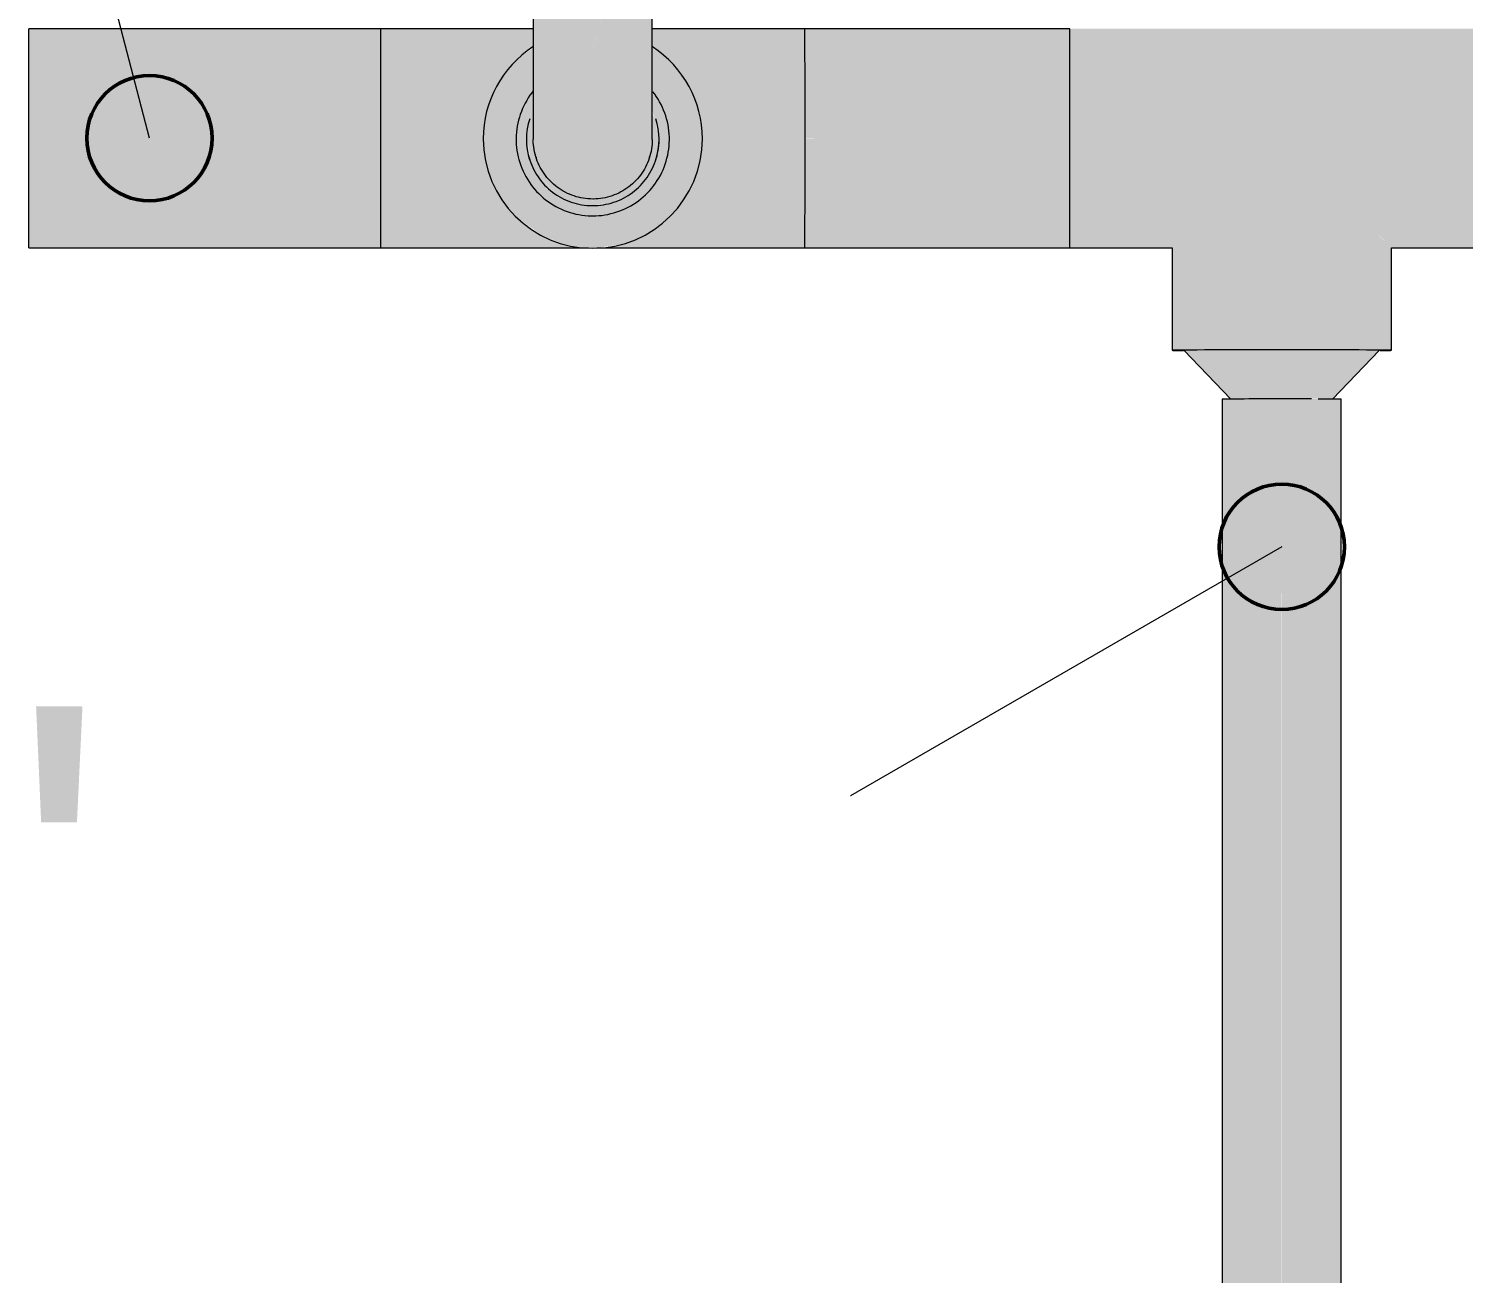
# Model space of a CAD drawing. Header units: inches. Extents: x -3385 to 41, y 7 to 1342.
# Drawn here: x -3329.01 to -3306.1, y 1113.62 to 1133.49 of the extents above; entities that cross this region are included whole.
import ezdxf

# ---------------------------------------------------------------- set-up
doc = ezdxf.new("R2010")
doc.units = ezdxf.units.IN
doc.header["$MEASUREMENT"] = 0
doc.layers.add('G-ANNO-DIMS', color=111, linetype='Continuous', lineweight=9)
doc.layers.add('P-PIPE', color=3, linetype='Continuous', lineweight=9)
doc.styles.add('Arial', font='arial.ttf', dxfattribs={"height": 5.901198})

# ---------------------------------------------------------------- blocks, each defined once
blk = doc.blocks.new('Victaulic-VicPress316-Elbow 90-45deg Style P568_P571 - Standard-1110412-LOWER PARKING')
at = {"layer": 'P-PIPE'}
for points in [[(-3320, 1135.891), (-3320, 1136.266), (-3321.007, 1136.268), (-3321.007, 1135.892), (-3320.233, 1135.891)], [(-3320, 1135.891), (-3318.993, 1135.892), (-3318.993, 1136.268), (-3320, 1136.266), (-3320, 1135.891)], [(-3320, 1135.562), (-3320, 1135.891), (-3321.047, 1135.88), (-3321.166, 1135.841), (-3321.224, 1135.729), (-3321.164, 1135.673), (-3321.007, 1135.563), (-3320.235, 1135.562)], [(-3320, 1135.005), (-3320, 1135.562), (-3321.007, 1135.562), (-3321.007, 1135.007), (-3320.234, 1135.006)], [(-3320, 1135.005), (-3318.993, 1135.007), (-3318.993, 1135.563), (-3320, 1135.562), (-3320, 1135.006)], [(-3320, 1134.788), (-3320, 1135.005), (-3321.007, 1135.007), (-3321.021, 1134.879), (-3320.981, 1134.829), (-3320.892, 1134.789), (-3320.816, 1134.818), (-3320.538, 1134.788), (-3320.463, 1134.805), (-3320.211, 1134.805), (-3320.003, 1134.788)], [(-3320, 1134.788), (-3319.985, 1134.79), (-3319.721, 1134.819), (-3319.389, 1134.797), (-3319.269, 1134.812), (-3319.153, 1134.815), (-3319.094, 1134.791), (-3318.993, 1134.852), (-3318.97, 1134.89), (-3318.993, 1135.007), (-3320, 1135.005), (-3320, 1134.836)], [(-3320, 1133.732), (-3320, 1134.788), (-3320.321, 1134.815), (-3320.577, 1134.789), (-3320.731, 1134.81), (-3320.832, 1134.817), (-3320.904, 1134.789), (-3320.95, 1134.813), (-3320.936, 1133.734), (-3320.165, 1133.732)], [(-3320, 1133.732), (-3319.05, 1133.734), (-3319.051, 1134.813), (-3319.108, 1134.789), (-3319.185, 1134.818), (-3319.271, 1134.812), (-3319.345, 1134.808), (-3319.462, 1134.788), (-3319.561, 1134.804), (-3319.796, 1134.817), (-3320, 1134.788)], [(-3320, 1130.504), (-3320.004, 1130.667), (-3320.285, 1130.72), (-3320.404, 1130.762), (-3320.631, 1130.878), (-3320.885, 1131.194), (-3320.951, 1131.294), (-3321.007, 1131.399), (-3321.023, 1131.518), (-3321.019, 1131.874), (-3320.981, 1132.101), (-3320.95, 1132.159), (-3320.95, 1132.479), (-3321.064, 1132.319), (-3321.171, 1132.055), (-3321.223, 1131.727), (-3321.166, 1131.386), (-3321.047, 1131.094), (-3320.888, 1130.899), (-3320.47, 1130.597), (-3320.24, 1130.527)], [(-3320, 1130.586), (-3319.53, 1130.597), (-3319.112, 1130.899), (-3318.937, 1131.135), (-3318.829, 1131.399), (-3318.777, 1131.727), (-3318.833, 1132.064), (-3318.953, 1132.36), (-3319.05, 1132.459), (-3319.04, 1132.14), (-3318.993, 1132.053), (-3318.977, 1131.933), (-3318.981, 1131.577), (-3319.019, 1131.35), (-3319.128, 1131.177), (-3319.378, 1130.868), (-3319.606, 1130.758), (-3319.827, 1130.695), (-3320, 1130.667)], [(-3320, 1130.667), (-3320.006, 1130.773), (-3320.226, 1130.804), (-3320.4, 1130.865), (-3320.495, 1130.914), (-3320.655, 1131.039), (-3320.731, 1131.117), (-3320.855, 1131.317), (-3320.913, 1131.475), (-3320.936, 1131.558), (-3320.95, 1131.882), (-3320.95, 1132.159), (-3321.007, 1132.053), (-3321.007, 1131.96), (-3321.03, 1131.794), (-3321.007, 1131.398), (-3320.925, 1131.245), (-3320.614, 1130.864), (-3320.363, 1130.741), (-3320.179, 1130.691)], [(-3320, 1130.667), (-3319.721, 1130.72), (-3319.488, 1130.807), (-3319.374, 1130.873), (-3319.115, 1131.194), (-3319.05, 1131.292), (-3318.993, 1131.398), (-3318.993, 1131.491), (-3318.97, 1131.657), (-3318.993, 1132.053), (-3319.05, 1132.136), (-3319.064, 1131.558), (-3319.13, 1131.35), (-3319.215, 1131.194), (-3319.327, 1131.057), (-3319.447, 1130.955), (-3319.6, 1130.865), (-3319.721, 1130.818), (-3319.835, 1130.787), (-3320, 1130.773), (-3320, 1130.695)]]:
    blk.add_hatch(color=256, dxfattribs=at).paths.add_polyline_path(points, flags=0)
h = blk.add_hatch(color=256, dxfattribs=at)
h.paths.add_polyline_path([(-3320, 1135.562), (-3318.993, 1135.563), (-3318.777, 1135.729), (-3318.828, 1135.825), (-3318.993, 1135.892), (-3320, 1135.891), (-3320, 1135.644)], flags=0)
h.paths.add_polyline_path([(-3318.828, 1135.825), (-3318.834, 1135.842), (-3318.829, 1135.826)], flags=0)
h = blk.add_hatch(color=256, dxfattribs=at)
h.paths.add_polyline_path([(-3320.165, 1133.732), (-3320.165, 1133.732), (-3320.165, 1133.165)], flags=0)
h.paths.add_polyline_path([(-3320.165, 1133.732), (-3320.165, 1133.732), (-3320.213, 1133.165)], flags=0)
h.paths.add_polyline_path([(-3320, 1130.773), (-3320, 1133.732), (-3320.95, 1133.734), (-3320.95, 1133.734), (-3320.936, 1131.558), (-3320.893, 1131.398), (-3320.82, 1131.244), (-3320.728, 1131.112), (-3320.567, 1130.964), (-3320.452, 1130.889), (-3320.325, 1130.83), (-3320.165, 1130.787)], flags=0)
h = blk.add_hatch(color=256, dxfattribs=at)
h.paths.add_polyline_path([(-3319.835, 1133.732), (-3320, 1133.732), (-3320, 1133.165)], flags=0)
h.paths.add_polyline_path([(-3320, 1130.773), (-3319.835, 1130.787), (-3319.675, 1130.83), (-3319.505, 1130.914), (-3319.389, 1130.995), (-3319.272, 1131.112), (-3319.177, 1131.248), (-3319.087, 1131.475), (-3319.064, 1131.558), (-3319.05, 1131.875), (-3319.064, 1133.734), (-3319.835, 1133.732), (-3320, 1133.16), (-3320, 1130.787)], flags=0)
for p, q in [((-3321.059, 1136.269), (-3321.059, 1135.893)), ((-3318.941, 1135.893), (-3318.941, 1136.269)), ((-3321.059, 1135.564), (-3321.059, 1135.008)), ((-3318.941, 1135.008), (-3318.941, 1135.564)), ((-3321.059, 1135.008), (-3320.95, 1134.79)), ((-3318.941, 1135.008), (-3319.05, 1134.79)), ((-3320.95, 1134.833), (-3320.95, 1133.734)), ((-3319.05, 1133.734), (-3319.05, 1134.836)), ((-3321.059, 1131.728), (-3321.059, 1131.727)), ((-3321.059, 1131.727), (-3321.059, 1131.726)), ((-3320.95, 1131.725), (-3320.95, 1131.723)), ((-3319.05, 1131.723), (-3319.05, 1131.725)), ((-3318.941, 1131.727), (-3318.941, 1131.728)), ((-3318.941, 1131.726), (-3318.941, 1131.727))]:
    blk.add_line(p, q, dxfattribs=at)
at = {"layer": 'P-PIPE', "flags": 128}
for points in [[(-3320, 1135.562), (-3320.042, 1135.562), (-3320.085, 1135.562), (-3320.127, 1135.562), (-3320.169, 1135.562), (-3320.21, 1135.562), (-3320.252, 1135.562), (-3320.293, 1135.562), (-3320.333, 1135.562), (-3320.373, 1135.562), (-3320.413, 1135.562), (-3320.451, 1135.562), (-3320.489, 1135.562), (-3320.526, 1135.562), (-3320.563, 1135.562), (-3320.598, 1135.562), (-3320.633, 1135.562), (-3320.666, 1135.562), (-3320.699, 1135.562), (-3320.73, 1135.563), (-3320.76, 1135.563), (-3320.789, 1135.563), (-3320.817, 1135.563), (-3320.843, 1135.563), (-3320.868, 1135.563), (-3320.892, 1135.563), (-3320.914, 1135.563), (-3320.935, 1135.563), (-3320.954, 1135.563), (-3320.972, 1135.563), (-3320.988, 1135.563), (-3321.003, 1135.563), (-3321.016, 1135.564), (-3321.027, 1135.564), (-3321.037, 1135.564), (-3321.046, 1135.564), (-3321.053, 1135.564), (-3321.058, 1135.564), (-3321.064, 1135.564), (-3321.09, 1135.567), (-3321.07, 1135.893), (-3321.061, 1135.893), (-3321.056, 1135.893), (-3321.05, 1135.893), (-3321.042, 1135.894), (-3321.033, 1135.894), (-3321.022, 1135.894), (-3321.01, 1135.894)], [(-3320, 1135.562), (-3319.958, 1135.562), (-3319.915, 1135.562), (-3319.873, 1135.562), (-3319.831, 1135.562), (-3319.79, 1135.562), (-3319.748, 1135.562), (-3319.707, 1135.562), (-3319.667, 1135.562), (-3319.627, 1135.562), (-3319.587, 1135.562), (-3319.549, 1135.562), (-3319.511, 1135.562), (-3319.474, 1135.562), (-3319.437, 1135.562), (-3319.402, 1135.562), (-3319.367, 1135.562), (-3319.334, 1135.562), (-3319.301, 1135.562), (-3319.27, 1135.563), (-3319.24, 1135.563), (-3319.211, 1135.563), (-3319.183, 1135.563), (-3319.157, 1135.563), (-3319.132, 1135.563), (-3319.108, 1135.563), (-3319.086, 1135.563), (-3319.065, 1135.563), (-3319.046, 1135.563), (-3319.028, 1135.563), (-3319.012, 1135.563), (-3318.997, 1135.563), (-3318.984, 1135.564), (-3318.973, 1135.564), (-3318.963, 1135.564), (-3318.954, 1135.564), (-3318.947, 1135.564), (-3318.942, 1135.564), (-3318.936, 1135.564), (-3318.91, 1135.567), (-3318.93, 1135.893), (-3318.939, 1135.893), (-3318.944, 1135.893), (-3318.95, 1135.893), (-3318.958, 1135.894), (-3318.967, 1135.894), (-3318.978, 1135.894), (-3318.99, 1135.894)], [(-3320.95, 1133.734), (-3320.95, 1133.653), (-3320.95, 1133.573), (-3320.95, 1133.493), (-3320.95, 1133.413), (-3320.95, 1133.334), (-3320.95, 1133.255), (-3320.95, 1133.177), (-3320.95, 1133.1), (-3320.95, 1133.024), (-3320.95, 1132.949), (-3320.95, 1132.876), (-3320.95, 1132.804), (-3320.95, 1132.733), (-3320.95, 1132.664), (-3320.95, 1132.597), (-3320.95, 1132.531), (-3320.95, 1132.468), (-3320.95, 1132.406), (-3320.95, 1132.347), (-3320.95, 1132.29), (-3320.95, 1132.235), (-3320.95, 1132.182), (-3320.95, 1132.132), (-3320.95, 1132.085), (-3320.95, 1132.04), (-3320.95, 1131.998), (-3320.95, 1131.959), (-3320.95, 1131.922), (-3320.95, 1131.889), (-3320.95, 1131.858), (-3320.95, 1131.831), (-3320.95, 1131.806), (-3320.95, 1131.785), (-3320.95, 1131.767), (-3320.95, 1131.751), (-3320.95, 1131.74), (-3320.95, 1131.731), (-3320.95, 1131.725), (-3320.95, 1131.723), (-3320.95, 1131.723)], [(-3319.05, 1131.723), (-3319.05, 1131.724), (-3319.05, 1131.729), (-3319.05, 1131.737), (-3319.05, 1131.749), (-3319.05, 1131.763), (-3319.05, 1131.781), (-3319.05, 1131.801), (-3319.05, 1131.825), (-3319.05, 1131.852), (-3319.05, 1131.882), (-3319.05, 1131.915), (-3319.05, 1131.951), (-3319.05, 1131.989), (-3319.05, 1132.031), (-3319.05, 1132.075), (-3319.05, 1132.122), (-3319.05, 1132.171), (-3319.05, 1132.223), (-3319.05, 1132.277), (-3319.05, 1132.334), (-3319.05, 1132.393), (-3319.05, 1132.454), (-3319.05, 1132.517), (-3319.05, 1132.582), (-3319.05, 1132.649), (-3319.05, 1132.718), (-3319.05, 1132.788), (-3319.05, 1132.86), (-3319.05, 1132.933), (-3319.05, 1133.008), (-3319.05, 1133.084), (-3319.05, 1133.16), (-3319.05, 1133.238), (-3319.05, 1133.316), (-3319.05, 1133.396), (-3319.05, 1133.475), (-3319.05, 1133.555), (-3319.05, 1133.636), (-3319.05, 1133.716), (-3319.05, 1133.734)], [(-3320.95, 1132.498), (-3320.973, 1132.468), (-3321.002, 1132.429), (-3321.03, 1132.388), (-3321.055, 1132.346), (-3321.079, 1132.304), (-3321.101, 1132.26), (-3321.122, 1132.216), (-3321.14, 1132.17), (-3321.157, 1132.124), (-3321.172, 1132.078), (-3321.185, 1132.031), (-3321.196, 1131.983), (-3321.206, 1131.935), (-3321.213, 1131.887), (-3321.218, 1131.838), (-3321.222, 1131.789), (-3321.223, 1131.74), (-3321.223, 1131.691), (-3321.221, 1131.642), (-3321.216, 1131.594), (-3321.21, 1131.545), (-3321.202, 1131.497), (-3321.192, 1131.449), (-3321.179, 1131.402), (-3321.165, 1131.355), (-3321.15, 1131.308), (-3321.132, 1131.263), (-3321.113, 1131.218), (-3321.091, 1131.174), (-3321.068, 1131.131), (-3321.044, 1131.088), (-3321.017, 1131.047), (-3320.989, 1131.007), (-3320.96, 1130.968), (-3320.928, 1130.93), (-3320.896, 1130.894), (-3320.862, 1130.859), (-3320.826, 1130.825), (-3320.79, 1130.793), (-3320.752, 1130.762), (-3320.712, 1130.732), (-3320.672, 1130.705), (-3320.631, 1130.679), (-3320.588, 1130.654), (-3320.545, 1130.632), (-3320.501, 1130.611), (-3320.456, 1130.592), (-3320.41, 1130.574), (-3320.363, 1130.559), (-3320.316, 1130.545), (-3320.269, 1130.533), (-3320.221, 1130.524), (-3320.173, 1130.516), (-3320.124, 1130.51), (-3320.075, 1130.506), (-3320.026, 1130.504), (-3320, 1130.504)], [(-3320, 1130.504), (-3319.951, 1130.505), (-3319.902, 1130.507), (-3319.854, 1130.512), (-3319.805, 1130.519), (-3319.757, 1130.528), (-3319.709, 1130.539), (-3319.662, 1130.551), (-3319.615, 1130.566), (-3319.569, 1130.582), (-3319.524, 1130.6), (-3319.479, 1130.62), (-3319.435, 1130.642), (-3319.392, 1130.665), (-3319.35, 1130.69), (-3319.309, 1130.717), (-3319.269, 1130.746), (-3319.231, 1130.776), (-3319.193, 1130.807), (-3319.157, 1130.84), (-3319.122, 1130.875), (-3319.089, 1130.91), (-3319.057, 1130.947), (-3319.027, 1130.986), (-3318.998, 1131.025), (-3318.97, 1131.066), (-3318.945, 1131.108), (-3318.921, 1131.15), (-3318.899, 1131.194), (-3318.878, 1131.238), (-3318.86, 1131.284), (-3318.843, 1131.33), (-3318.828, 1131.376), (-3318.815, 1131.423), (-3318.804, 1131.471), (-3318.794, 1131.519), (-3318.787, 1131.567), (-3318.782, 1131.616), (-3318.778, 1131.665), (-3318.777, 1131.714), (-3318.777, 1131.763), (-3318.779, 1131.812), (-3318.784, 1131.86), (-3318.79, 1131.909), (-3318.798, 1131.957), (-3318.808, 1132.005), (-3318.821, 1132.052), (-3318.835, 1132.099), (-3318.85, 1132.146), (-3318.868, 1132.191), (-3318.887, 1132.236), (-3318.909, 1132.28), (-3318.932, 1132.323), (-3318.956, 1132.366), (-3318.983, 1132.407), (-3319.011, 1132.447), (-3319.04, 1132.486)], [(-3321.059, 1131.726), (-3321.058, 1131.683), (-3321.056, 1131.641), (-3321.051, 1131.599), (-3321.045, 1131.557), (-3321.038, 1131.515), (-3321.029, 1131.474), (-3321.018, 1131.433), (-3321.005, 1131.392), (-3320.991, 1131.352), (-3320.975, 1131.313), (-3320.958, 1131.274), (-3320.939, 1131.237), (-3320.919, 1131.199), (-3320.897, 1131.163), (-3320.874, 1131.128), (-3320.849, 1131.093), (-3320.823, 1131.06), (-3320.796, 1131.027), (-3320.768, 1130.996), (-3320.738, 1130.966), (-3320.707, 1130.937), (-3320.675, 1130.909), (-3320.642, 1130.883), (-3320.607, 1130.858), (-3320.572, 1130.834), (-3320.536, 1130.812), (-3320.499, 1130.792), (-3320.461, 1130.772), (-3320.423, 1130.755), (-3320.384, 1130.739), (-3320.344, 1130.724), (-3320.304, 1130.711), (-3320.263, 1130.7), (-3320.222, 1130.69), (-3320.18, 1130.682), (-3320.138, 1130.676), (-3320.096, 1130.671), (-3320.054, 1130.668), (-3320.011, 1130.667), (-3320, 1130.667)], [(-3320, 1130.773), (-3320.038, 1130.774), (-3320.076, 1130.776), (-3320.114, 1130.78), (-3320.151, 1130.785), (-3320.189, 1130.792), (-3320.226, 1130.8), (-3320.263, 1130.81), (-3320.299, 1130.821), (-3320.335, 1130.834), (-3320.37, 1130.848), (-3320.405, 1130.863), (-3320.439, 1130.88), (-3320.472, 1130.898), (-3320.505, 1130.918), (-3320.536, 1130.939), (-3320.567, 1130.961), (-3320.597, 1130.984), (-3320.626, 1131.009), (-3320.654, 1131.034), (-3320.681, 1131.061), (-3320.707, 1131.089), (-3320.732, 1131.118), (-3320.756, 1131.147), (-3320.778, 1131.178), (-3320.799, 1131.21), (-3320.819, 1131.242), (-3320.838, 1131.275), (-3320.855, 1131.309), (-3320.871, 1131.343), (-3320.885, 1131.379), (-3320.898, 1131.414), (-3320.91, 1131.45), (-3320.92, 1131.487), (-3320.929, 1131.524), (-3320.936, 1131.561), (-3320.942, 1131.599), (-3320.946, 1131.637), (-3320.949, 1131.675), (-3320.95, 1131.713), (-3320.95, 1131.723)], [(-3320, 1130.667), (-3319.958, 1130.667), (-3319.915, 1130.67), (-3319.873, 1130.674), (-3319.831, 1130.68), (-3319.79, 1130.688), (-3319.748, 1130.697), (-3319.707, 1130.708), (-3319.667, 1130.72), (-3319.627, 1130.734), (-3319.588, 1130.75), (-3319.549, 1130.767), (-3319.511, 1130.786), (-3319.474, 1130.807), (-3319.437, 1130.828), (-3319.402, 1130.852), (-3319.368, 1130.876), (-3319.334, 1130.902), (-3319.302, 1130.929), (-3319.27, 1130.958), (-3319.24, 1130.988), (-3319.211, 1131.019), (-3319.184, 1131.051), (-3319.157, 1131.084), (-3319.132, 1131.118), (-3319.109, 1131.153), (-3319.087, 1131.189), (-3319.066, 1131.226), (-3319.047, 1131.264), (-3319.029, 1131.303), (-3319.013, 1131.342), (-3318.998, 1131.382), (-3318.985, 1131.422), (-3318.974, 1131.463), (-3318.964, 1131.504), (-3318.956, 1131.546), (-3318.95, 1131.587), (-3318.945, 1131.63), (-3318.942, 1131.672), (-3318.941, 1131.714), (-3318.941, 1131.726)], [(-3319.05, 1131.723), (-3319.051, 1131.685), (-3319.053, 1131.647), (-3319.057, 1131.609), (-3319.062, 1131.572), (-3319.069, 1131.534), (-3319.077, 1131.497), (-3319.087, 1131.46), (-3319.098, 1131.424), (-3319.111, 1131.388), (-3319.125, 1131.353), (-3319.14, 1131.318), (-3319.157, 1131.284), (-3319.176, 1131.251), (-3319.195, 1131.218), (-3319.216, 1131.186), (-3319.238, 1131.156), (-3319.261, 1131.126), (-3319.286, 1131.096), (-3319.311, 1131.068), (-3319.338, 1131.041), (-3319.366, 1131.015), (-3319.395, 1130.991), (-3319.424, 1130.967), (-3319.455, 1130.945), (-3319.487, 1130.923), (-3319.519, 1130.904), (-3319.552, 1130.885), (-3319.586, 1130.868), (-3319.621, 1130.852), (-3319.656, 1130.837), (-3319.691, 1130.824), (-3319.728, 1130.813), (-3319.764, 1130.803), (-3319.801, 1130.794), (-3319.839, 1130.787), (-3319.876, 1130.781), (-3319.914, 1130.777), (-3319.952, 1130.774), (-3319.99, 1130.773), (-3320, 1130.773)]]:
    blk.add_lwpolyline(points, dxfattribs=at)
at = {"layer": 'P-PIPE'}
for centre, major_axis, ratio, start_param, end_param in [((-3320, 1136.269), (1.059, 0), 0.002095, 2.734062, 4.712389), ((-3320, 1136.269), (1.059, 0), 0.002095, 4.712389, 6.690716), ((-3320, 1135.893), (1.059, 0), 0.002095, 2.827433, 4.712389), ((-3320, 1135.893), (1.059, 0), 0.002095, 4.712389, 6.597345), ((-3320, 1135.564), (1.059, 0), 0.002095, 2.827433, 4.712389), ((-3320, 1135.564), (1.059, 0), 0.002095, 4.712389, 6.597345), ((-3320, 1134.79), (0.95, 0), 0.002095, 4.057221, 4.106915), ((-3320, 1134.79), (0.95, 0), 0.002095, 5.317863, 5.367557), ((-3320, 1131.727), (1.059, 0), 0.999998, 2.827433, 3.455752), ((-3320, 1131.727), (1.059, 0), 0.999998, 5.969026, 6.597345), ((-3320, 1131.725), (0.95, 0), 0.999998, 3.438149, 3.455752), ((-3320, 1131.725), (0.95, 0), 0.999998, 5.969026, 5.986624)]:
    blk.add_ellipse(centre, major_axis=major_axis, ratio=ratio, start_param=start_param, end_param=end_param, dxfattribs=at)

msp = doc.modelspace()

# ---------------------------------------------------------------- hatches: boundary and pattern name
at = {"layer": 'P-PIPE'}
for points in [[(-3328.064, 1131.743), (-3323.382, 1131.743), (-3323.386, 1133.493), (-3329.005, 1133.493), (-3329.002, 1132.618), (-3329.001, 1131.743)], [(-3314.958, 1131.743), (-3312.382, 1131.743), (-3312.386, 1133.493), (-3316.614, 1133.493), (-3316.611, 1132.335), (-3316.611, 1131.743)], [(-3312.386, 1129.993), (-3310.75, 1129.993), (-3309.449, 1131.297), (-3308.996, 1131.75), (-3307.248, 1129.993), (-3305.614, 1129.993), (-3305.611, 1130.874), (-3305.614, 1133.493), (-3312.386, 1133.493), (-3312.383, 1132.624), (-3312.385, 1130.023)], [(-3320, 1129.986), (-3319.547, 1130.045), (-3319.125, 1130.22), (-3318.763, 1130.498), (-3318.484, 1130.861), (-3318.31, 1131.283), (-3318.25, 1131.736), (-3318.31, 1132.189), (-3318.484, 1132.611), (-3318.763, 1132.973), (-3319.05, 1133.194), (-3319.05, 1132.479), (-3318.936, 1132.319), (-3318.829, 1132.052), (-3318.778, 1131.721), (-3318.829, 1131.399), (-3318.953, 1131.094), (-3319.15, 1130.87), (-3319.53, 1130.597), (-3320, 1130.586), (-3320, 1130.504), (-3320.24, 1130.527), (-3320.478, 1130.603), (-3320.893, 1130.905), (-3321.063, 1131.135), (-3321.178, 1131.445), (-3321.223, 1131.729), (-3321.171, 1132.055), (-3321.047, 1132.36), (-3320.95, 1132.479), (-3320.95, 1133.194), (-3321.237, 1132.973), (-3321.516, 1132.611), (-3321.69, 1132.189), (-3321.75, 1131.736), (-3321.69, 1131.283), (-3321.516, 1130.861), (-3321.237, 1130.498), (-3320.825, 1130.199), (-3320.453, 1130.045)], [(-3329.005, 1129.993), (-3329.001, 1132.196), (-3329.005, 1130.052)], [(-3323.386, 1129.993), (-3323.382, 1131.075), (-3323.382, 1131.743), (-3329.001, 1131.743), (-3329.005, 1129.993), (-3323.696, 1129.993)], [(-3312.703, 1129.993), (-3312.386, 1129.994), (-3312.382, 1131.082), (-3312.382, 1131.743), (-3316.611, 1131.739), (-3316.612, 1129.993), (-3314.958, 1129.993)], [(-3307.25, 1128.357), (-3307.25, 1129.993), (-3307.76, 1130.51), (-3308.996, 1131.75), (-3310.75, 1129.993), (-3310.75, 1128.357), (-3310.127, 1128.362), (-3307.298, 1128.358)], [(-3310.56, 1128.355), (-3310.562, 1128.357), (-3309.286, 1128.363), (-3310.562, 1128.355)], [(-3309.814, 1127.578), (-3308.177, 1127.586), (-3307.437, 1128.357), (-3308.754, 1128.363), (-3310.562, 1128.357), (-3309.815, 1127.578)], [(-3309.949, 1100.294), (-3308.999, 1100.297), (-3309, 1127.58), (-3309.95, 1127.576), (-3309.949, 1100.295)], [(-3308.049, 1100.294), (-3308.05, 1127.576), (-3308.525, 1127.579), (-3309, 1127.58), (-3308.987, 1100.297), (-3308.665, 1100.297), (-3308.665, 1100.297), (-3308.138, 1100.295), (-3308.138, 1100.295), (-3308.077, 1100.295)]]:
    msp.add_hatch(color=256, dxfattribs=at).paths.add_polyline_path(points, flags=0)
h = msp.add_hatch(color=256, dxfattribs=at)
h.paths.add_polyline_path([(-3323.382, 1131.739), (-3321.75, 1131.739), (-3321.69, 1132.189), (-3321.566, 1132.521), (-3321.516, 1132.611), (-3321.368, 1132.831), (-3321.129, 1133.077), (-3320.95, 1133.22), (-3320.95, 1133.493), (-3323.386, 1133.493), (-3323.382, 1132.336), (-3323.382, 1131.741)], flags=0)
h.paths.add_polyline_path([(-3316.612, 1133.117), (-3316.612, 1133.117), (-3317.368, 1133.16)], flags=0)
h.paths.add_polyline_path([(-3316.611, 1131.739), (-3316.614, 1133.493), (-3319.05, 1133.493), (-3319.049, 1133.202), (-3318.87, 1133.077), (-3318.631, 1132.831), (-3318.434, 1132.52), (-3318.299, 1132.15), (-3318.25, 1131.739), (-3318.185, 1131.739)], flags=0)
h = msp.add_hatch(color=256, dxfattribs=at)
h.paths.add_polyline_path([(-3318.31, 1132.189), (-3318.434, 1132.52), (-3318.484, 1132.611), (-3318.399, 1132.403)], flags=0)
h.paths.add_polyline_path([(-3318.484, 1132.611), (-3318.631, 1132.831), (-3318.763, 1132.973), (-3318.487, 1132.615)], flags=0)
h.paths.add_polyline_path([(-3321.237, 1132.973), (-3321.072, 1133.117), (-3321.129, 1133.077), (-3321.233, 1132.978)], flags=0)
h.paths.add_polyline_path([(-3321.516, 1132.611), (-3321.237, 1132.973), (-3321.391, 1132.796), (-3321.513, 1132.615)], flags=0)
h.paths.add_polyline_path([(-3318.763, 1132.973), (-3318.928, 1133.117), (-3319.007, 1133.16), (-3318.768, 1132.978)], flags=0)
h = msp.add_hatch(color=256, dxfattribs=at)
h.paths.add_polyline_path([(-3319.327, 1129.993), (-3316.614, 1129.993), (-3316.611, 1131.075), (-3316.611, 1131.739), (-3318.25, 1131.736), (-3318.31, 1131.283), (-3318.484, 1130.861), (-3318.631, 1130.649), (-3318.763, 1130.498), (-3318.925, 1130.364), (-3319.126, 1130.22), (-3319.547, 1130.045), (-3319.706, 1130.017), (-3319.842, 1129.993), (-3319.547, 1129.993)], flags=0)
h.paths.add_polyline_path([(-3320.453, 1129.993), (-3320.074, 1129.994), (-3320.453, 1130.045), (-3320.584, 1130.092), (-3320.882, 1130.225), (-3321.237, 1130.498), (-3321.368, 1130.648), (-3321.566, 1130.958), (-3321.701, 1131.328), (-3321.755, 1131.739), (-3323.382, 1131.736), (-3323.383, 1130.364), (-3323.384, 1130.364), (-3323.385, 1129.993)], flags=0)
h = msp.add_hatch(color=256, dxfattribs=at)
h.paths.add_polyline_path([(-3319.547, 1130.045), (-3319.327, 1130.131), (-3319.415, 1130.1)], flags=0)
h.paths.add_polyline_path([(-3318.31, 1131.283), (-3318.299, 1131.329), (-3318.299, 1131.365)], flags=0)
h.paths.add_polyline_path([(-3318.484, 1130.861), (-3318.389, 1131.075), (-3318.434, 1130.983)], flags=0)
h.paths.add_polyline_path([(-3318.763, 1130.498), (-3318.607, 1130.684), (-3318.646, 1130.65), (-3318.759, 1130.503)], flags=0)

# ---------------------------------------------------------------- linework, layer by layer
at = {"layer": 'G-ANNO-DIMS'}
for p, q in [((-3327.078, 1131.743), (-3332.23, 1151.537)), ((-3309, 1125.219), (-3318.265, 1119.87)), ((-3318.265, 1119.87), (-3326.677, 1119.87))]:
    msp.add_line(p, q, dxfattribs=at)
at = {"layer": 'G-ANNO-DIMS', "lineweight": 50}
for centre in [(-3327.078, 1131.743), (-3309, 1125.219)]:
    msp.add_circle(centre, 1, dxfattribs=at)
at = {"layer": 'P-PIPE'}
for p, q in [((-3323.386, 1133.493), (-3329.005, 1133.493)), ((-3320.95, 1133.493), (-3323.386, 1133.493)), ((-3316.614, 1133.493), (-3319.05, 1133.493)), ((-3312.386, 1133.493), (-3316.614, 1133.493)), ((-3321.75, 1131.739), (-3321.75, 1131.736)), ((-3320.95, 1131.738), (-3320.95, 1131.729)), ((-3319.05, 1131.721), (-3319.05, 1131.73)), ((-3318.25, 1131.736), (-3318.25, 1131.739)), ((-3329.005, 1129.993), (-3323.386, 1129.993)), ((-3323.386, 1129.993), (-3320.066, 1129.993)), ((-3319.934, 1129.993), (-3316.614, 1129.993)), ((-3316.614, 1129.993), (-3312.386, 1129.993)), ((-3312.386, 1129.993), (-3310.75, 1129.993)), ((-3310.75, 1129.993), (-3310.75, 1128.357)), ((-3307.25, 1129.993), (-3305.614, 1129.993)), ((-3307.25, 1128.357), (-3307.25, 1129.993)), ((-3309.812, 1127.576), (-3310.562, 1128.357)), ((-3308.187, 1127.576), (-3307.437, 1128.357)), ((-3309.95, 1127.576), (-3309.949, 1100.294)), ((-3308.049, 1100.294), (-3308.05, 1127.576))]:
    msp.add_line(p, q, dxfattribs=at)
for centre, major_axis, ratio, start_param, end_param in [((-3329.005, 1131.743), (0, 1.75), 0.002082, 4.712389, 6.283185), ((-3323.386, 1131.743), (0, 1.75), 0.002082, 6.151232, 6.28109), ((-3323.386, 1131.743), (0, 1.75), 0.002082, 6.021386, 6.151244), ((-3323.386, 1131.743), (0, 1.75), 0.002082, 5.759587, 6.019959), ((-3323.386, 1131.743), (0, 1.75), 0.002082, 5.760228, 6.019291), ((-3316.614, 1131.743), (0, 1.75), 0.002082, 6.151232, 6.28109), ((-3316.614, 1131.743), (0, 1.75), 0.002082, 6.021386, 6.151244), ((-3316.614, 1131.743), (0, 1.75), 0.002082, 5.760228, 6.019291), ((-3316.614, 1131.743), (0, 1.75), 0.002082, 5.759587, 6.019959), ((-3312.386, 1131.743), (0, 1.75), 0.002082, 6.025553, 6.283185), ((-3312.386, 1131.743), (0, 1.75), 0.002082, 6.154357, 6.283185), ((-3312.386, 1131.743), (0, 1.75), 0.002082, 5.892558, 6.021386), ((-3312.386, 1131.743), (0, 1.75), 0.002082, 5.763753, 5.892581), ((-3323.386, 1131.743), (0, 1.75), 0.002082, 5.497787, 5.757858), ((-3323.386, 1131.743), (0, 1.75), 0.002082, 5.498128, 5.757492), ((-3320, 1131.736), (1.75, 0), 0.999998, 2.148597, 3.141588), ((-3320, 1131.736), (1.75, 0), 0.999998, 0, 0.99305), ((-3316.614, 1131.743), (0, 1.75), 0.002082, 5.497787, 5.757858), ((-3316.614, 1131.743), (0, 1.75), 0.002082, 5.498128, 5.757492), ((-3312.386, 1131.743), (0, 1.75), 0.002082, 5.501954, 5.760315), ((-3312.386, 1131.743), (0, 1.75), 0.002082, 5.502631, 5.759587), ((-3323.386, 1131.743), (0, 1.75), 0.002082, 5.235988, 5.495913), ((-3323.386, 1131.743), (0, 1.75), 0.002082, 5.236184, 5.495692), ((-3316.614, 1131.743), (0, 1.75), 0.002082, 5.236184, 5.495692), ((-3316.614, 1131.743), (0, 1.75), 0.002082, 5.235988, 5.495913), ((-3312.386, 1131.743), (0, 1.75), 0.002082, 5.240154, 5.498225), ((-3312.386, 1131.743), (0, 1.75), 0.002082, 5.240544, 5.497787), ((-3323.386, 1131.743), (0, 1.75), 0.002082, 4.974188, 5.234017), ((-3323.386, 1131.743), (0, 1.75), 0.002082, 4.974289, 5.233893), ((-3316.614, 1131.743), (0, 1.75), 0.002082, 4.974289, 5.233893), ((-3316.614, 1131.743), (0, 1.75), 0.002082, 4.974188, 5.234017), ((-3312.386, 1131.743), (0, 1.75), 0.002082, 4.978355, 5.236235), ((-3312.386, 1131.743), (0, 1.75), 0.002082, 4.978555, 5.235988), ((-3323.386, 1131.743), (0, 1.75), 0.002082, 4.712389, 4.972141), ((-3323.386, 1131.743), (0, 1.75), 0.002082, 4.712413, 4.972093), ((-3316.614, 1131.743), (0, 1.75), 0.002082, 4.712413, 4.972093), ((-3316.614, 1131.743), (0, 1.75), 0.002082, 4.712389, 4.972141), ((-3312.386, 1131.743), (0, 1.75), 0.002082, 4.716556, 4.974284), ((-3312.386, 1131.743), (0, 1.75), 0.002082, 4.716604, 4.974188), ((-3329.005, 1131.743), (0, 1.75), 0.002082, 3.141593, 4.712389), ((-3323.386, 1131.743), (0, 1.75), 0.002082, 4.45059, 4.71027), ((-3323.386, 1131.743), (0, 1.75), 0.002082, 4.450542, 4.710294), ((-3320, 1131.736), (1.75, 0), 0.999998, 3.141593, 6.283181), ((-3316.614, 1131.743), (0, 1.75), 0.002082, 4.450542, 4.710294), ((-3316.614, 1131.743), (0, 1.75), 0.002082, 4.45059, 4.71027), ((-3312.386, 1131.743), (0, 1.75), 0.002082, 4.454756, 4.712343), ((-3312.386, 1131.743), (0, 1.75), 0.002082, 4.454663, 4.712389), ((-3323.386, 1131.743), (0, 1.75), 0.002082, 4.18879, 4.448394), ((-3323.386, 1131.743), (0, 1.75), 0.002082, 4.188665, 4.448495), ((-3316.614, 1131.743), (0, 1.75), 0.002082, 4.188665, 4.448495), ((-3316.614, 1131.743), (0, 1.75), 0.002082, 4.18879, 4.448394), ((-3312.386, 1131.743), (0, 1.75), 0.002082, 4.192712, 4.45059), ((-3312.386, 1131.743), (0, 1.75), 0.002082, 4.192957, 4.450393), ((-3323.386, 1131.743), (0, 1.75), 0.002082, 3.926769, 4.186695), ((-3323.386, 1131.743), (0, 1.75), 0.002082, 3.926991, 4.186498), ((-3316.614, 1131.743), (0, 1.75), 0.002082, 3.926769, 4.186695), ((-3316.614, 1131.743), (0, 1.75), 0.002082, 3.926991, 4.186498), ((-3312.386, 1131.743), (0, 1.75), 0.002082, 3.930723, 4.18879), ((-3312.386, 1131.743), (0, 1.75), 0.002082, 3.931157, 4.188405), ((-3323.386, 1131.743), (0, 1.75), 0.002082, 3.664824, 3.924896), ((-3323.386, 1131.743), (0, 1.75), 0.002082, 3.665191, 3.924553), ((-3316.614, 1131.743), (0, 1.75), 0.002082, 3.664824, 3.924896), ((-3316.614, 1131.743), (0, 1.75), 0.002082, 3.665191, 3.924553), ((-3312.386, 1131.743), (0, 1.75), 0.002082, 3.668636, 3.926991), ((-3312.386, 1131.743), (0, 1.75), 0.002082, 3.669358, 3.92632), ((-3323.386, 1131.743), (0, 1.75), 0.002082, 3.403392, 3.662451), ((-3323.386, 1131.743), (0, 1.75), 0.002082, 3.40272, 3.663097), ((-3316.614, 1131.743), (0, 1.75), 0.002082, 3.40272, 3.663097), ((-3316.614, 1131.743), (0, 1.75), 0.002082, 3.403392, 3.662451), ((-3312.386, 1131.743), (0, 1.75), 0.002082, 3.407559, 3.536387), ((-3312.386, 1131.743), (0, 1.75), 0.002082, 3.536363, 3.665191), ((-3323.386, 1131.743), (0, 1.75), 0.002082, 3.141593, 3.401297), ((-3323.386, 1131.743), (0, 1.75), 0.002082, 3.141593, 3.271451), ((-3316.614, 1131.743), (0, 1.75), 0.002082, 3.141593, 3.401297), ((-3316.614, 1131.743), (0, 1.75), 0.002082, 3.141593, 3.271451), ((-3312.386, 1131.743), (0, 1.75), 0.002082, 3.145759, 3.274588), ((-3312.386, 1131.743), (0, 1.75), 0.002082, 3.274564, 3.403392), ((-3309, 1128.357), (1.75, 0), 0.004167, 0, 3.139511), ((-3309, 1128.357), (1.75, 0), 0.004167, 3.141593, 3.599834), ((-3309, 1128.357), (1.75, 0), 0.004167, 5.825622, 6.281104), ((-3309, 1127.576), (0.95, 0), 0.004166, 1.570796, 3.141593), ((-3309, 1127.576), (0.95, 0), 0.004166, 1.047198, 1.570796), ((-3309, 1127.576), (0.95, 0), 0.004166, 0, 0.91318)]:
    msp.add_ellipse(centre, major_axis=major_axis, ratio=ratio, start_param=start_param, end_param=end_param, dxfattribs=at)

# ---------------------------------------------------------------- block references
msp.add_blockref('Victaulic-VicPress316-Elbow 90-45deg Style P568_P571 - Standard-1110412-LOWER PARKING', (0, 0), dxfattribs=at)

# ---------------------------------------------------------------- next in the draw order: texts
at = {"layer": 'G-ANNO-DIMS', "insert": (-3382.237, 1122.674), "char_height": 5.9012, "width": 64.872, "attachment_point": 1, "line_spacing_factor": 0.938532, "style": 'Arial', "bg_fill": 3, "box_fill_scale": 1.25, "bg_fill_color": 0, "bg_fill_transparency": 0}
msp.add_mtext('BOP 7\' - 3 3/4"', dxfattribs=at)

doc.saveas('drawing.dxf')
